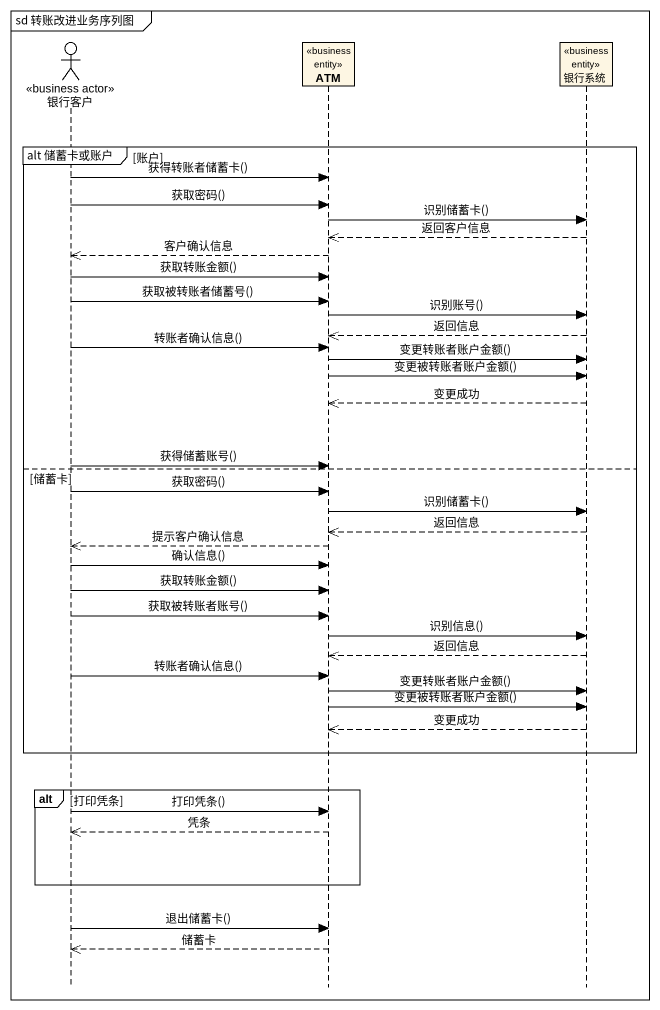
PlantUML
@startuml
mainframe sd 转账改进业务序列图
hide footbox
actor 银行客户 <<business actor>>
participant ATM <<business entity>>
participant 银行系统 <<business entity>>

group alt 储蓄卡或账户 [账户]
  银行客户 -> ATM : 获得转账者储蓄卡()
  银行客户 -> ATM : 获取密码()
  ATM -> 银行系统 : 识别储蓄卡()
  银行系统 -->> ATM : 返回客户信息
  ATM -->> 银行客户 : 客户确认信息
  银行客户 -> ATM : 获取转账金额()
  银行客户 -> ATM : 获取被转账者储蓄号()
  ATM -> 银行系统 : 识别账号()
  银行系统 -->> ATM : 返回信息
  银行客户 -> ATM : 转账者确认信息()
  ATM -> 银行系统 : 变更转账者账户金额()
  ATM -> 银行系统 : 变更被转账者账户金额()
  银行系统 -->> ATM : 变更成功
  银行客户 -> ATM : 获得储蓄账号()
else 储蓄卡
  银行客户 -> ATM : 获取密码()
  ATM -> 银行系统 : 识别储蓄卡()
  银行系统 -->> ATM : 返回信息
  ATM -->> 银行客户 : 提示客户确认信息
  银行客户 -> ATM : 确认信息()
  银行客户 -> ATM : 获取转账金额()
  银行客户 -> ATM : 获取被转账者账号()
  ATM -> 银行系统 : 识别信息()
  银行系统 -->> ATM : 返回信息
  银行客户 -> ATM : 转账者确认信息()
  ATM -> 银行系统 : 变更转账者账户金额()
  ATM -> 银行系统 : 变更被转账者账户金额()
  银行系统 -->> ATM : 变更成功
end
alt 打印凭条
  银行客户 -> ATM : 打印凭条()
  ATM -->> 银行客户 : 凭条
end
银行客户 -> ATM : 退出储蓄卡()
ATM -->> 银行客户 : 储蓄卡
@enduml
